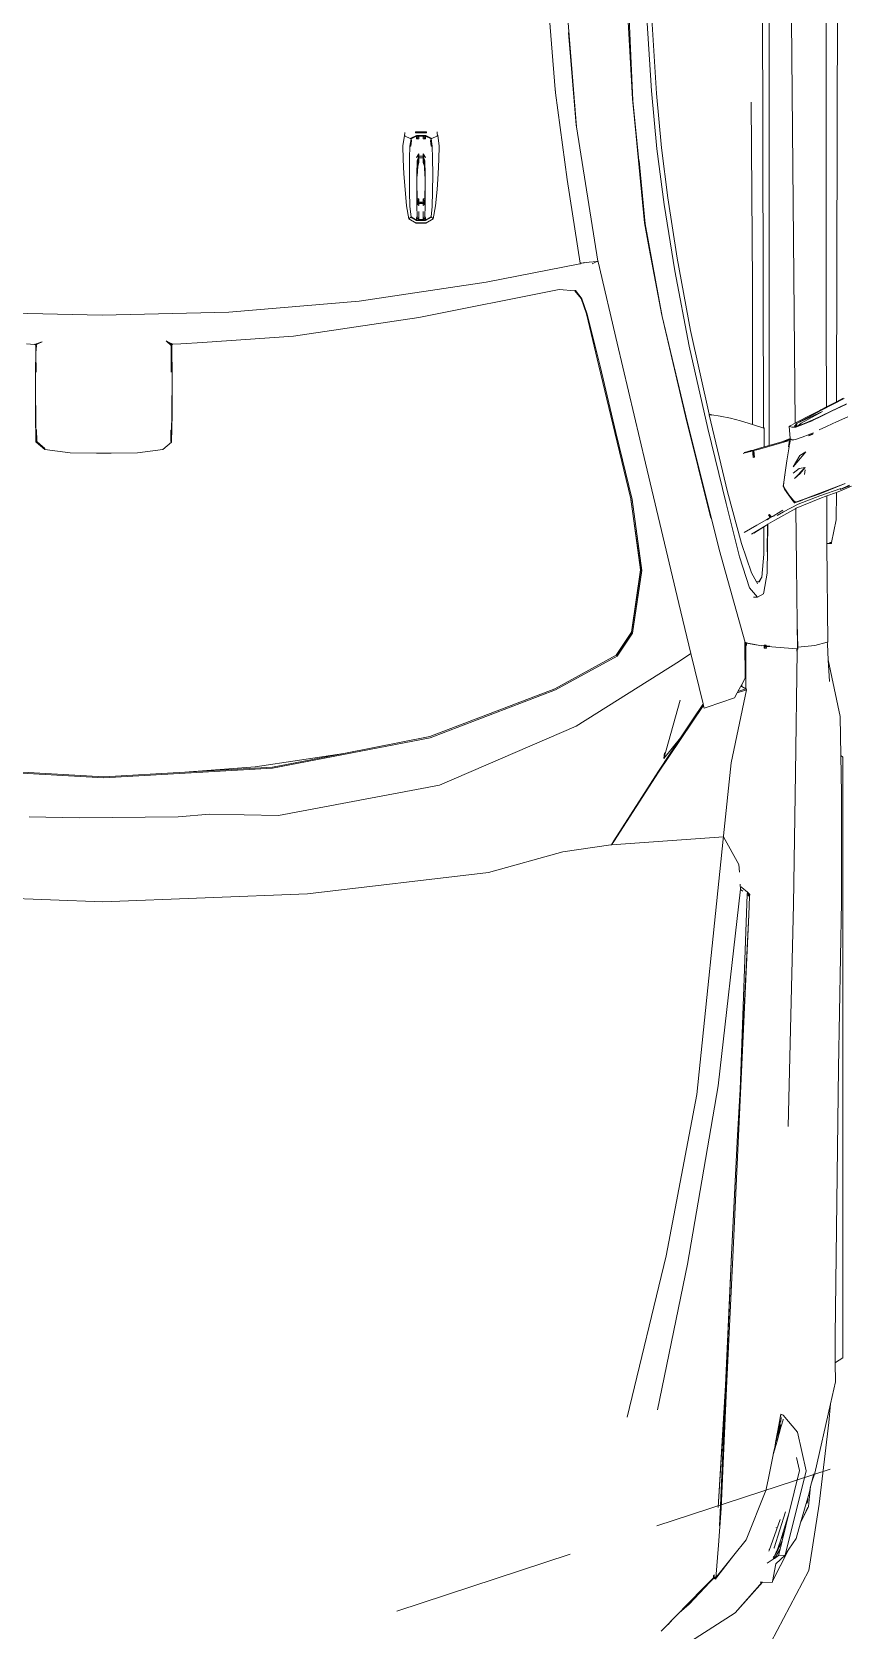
# Model space of a CAD drawing. Header units: millimetres. Extents: x 1010 to 1494, y -119 to 564.
# Drawn here: x 1340.298 to 1341.41, y 488.386 to 490.575 of the extents above; entities that cross this region are included whole.
import ezdxf

# ---------------------------------------------------------------- set-up
doc = ezdxf.new("R2010")
doc.units = ezdxf.units.MM
doc.linetypes.add('HIDDEN', pattern=[0.375, 0.25, -0.125])
doc.layers.get('0').update_dxf_attribs({"lineweight": 9})
doc.layers.add('10', color=7, linetype='Continuous', lineweight=9)
doc.layers.add('Edges', color=7, linetype='Continuous', lineweight=9)

# ---------------------------------------------------------------- blocks, each defined once
blk = doc.blocks.new('chevy tahoe pl')
at = {"layer": 'Edges'}
for p, q in [((93.048, 60.498), (93.428, 70.79)), ((99.03, 60.445), (99.5, 68.612)), ((121.538, 66.644), (121.393, 60.522)), ((99.305, 64.371), (99.079, 60.445)), ((119.986, 63.794), (120.009, 64.18)), ((97.103, 61.619), (97.153, 64.047)), ((115.268, 63.717), (114.906, 63.304)), ((114.944, 63.342), (114.917, 63.312)), ((114.948, 63.303), (115.275, 63.675)), ((114.948, 63.303), (115.111, 63.511)), ((115.268, 63.717), (115.281, 63.726)), ((115.268, 63.717), (115.27, 63.714)), ((115.273, 63.717), (115.268, 63.717)), ((115.273, 63.717), (115.27, 63.714)), ((115.27, 63.714), (115.286, 63.688)), ((115.271, 63.713), (115.281, 63.726)), ((115.281, 63.726), (115.273, 63.717)), ((115.306, 63.717), (115.273, 63.717)), ((116.597, 63.745), (115.281, 63.726)), ((115.306, 63.717), (115.281, 63.726)), ((115.286, 63.688), (115.31, 63.716)), ((115.286, 63.688), (115.287, 63.687)), ((115.828, 63.725), (115.287, 63.687)), ((115.287, 63.687), (115.34, 63.688)), ((115.828, 63.725), (115.306, 63.717)), ((115.31, 63.716), (115.306, 63.717)), ((115.31, 63.716), (115.829, 63.723)), ((115.34, 63.688), (115.31, 63.716)), ((115.34, 63.688), (115.84, 63.696)), ((115.87, 63.724), (115.386, 63.689)), ((116.579, 63.736), (115.828, 63.725)), ((115.828, 63.725), (115.829, 63.723)), ((115.829, 63.723), (115.87, 63.724)), ((115.829, 63.723), (115.84, 63.696)), ((115.893, 63.697), (115.87, 63.724)), ((115.87, 63.724), (115.877, 63.724)), ((117.521, 63.743), (116.579, 63.736)), ((117.541, 63.752), (116.597, 63.745)), ((118.672, 63.746), (117.541, 63.752)), ((119.584, 63.73), (118.646, 63.711)), ((119.603, 63.739), (118.672, 63.746)), ((119.603, 63.739), (119.584, 63.73)), ((119.584, 63.73), (119.948, 63.738)), ((119.931, 63.705), (119.584, 63.73)), ((119.603, 63.739), (119.948, 63.738)), ((119.931, 63.705), (119.948, 63.738)), ((119.955, 63.731), (119.931, 63.705)), ((119.955, 63.731), (119.948, 63.738)), ((119.959, 63.736), (119.948, 63.738)), ((119.97, 63.748), (119.955, 63.731)), ((119.986, 63.794), (119.97, 63.748)), ((119.97, 63.748), (119.988, 63.705)), ((120.008, 63.727), (119.976, 63.733)), ((120.012, 63.716), (119.986, 63.794)), ((119.987, 63.755), (119.993, 63.773)), ((120.003, 63.743), (119.987, 63.755)), ((119.988, 63.705), (120.012, 63.716)), ((119.988, 63.705), (119.999, 63.68)), ((120.05, 63.599), (119.999, 63.68)), ((119.999, 63.68), (120.031, 63.604)), ((120.05, 63.599), (120.012, 63.716)), ((120.087, 63.487), (120.031, 63.604)), ((120.031, 63.604), (120.106, 63.427)), ((120.087, 63.487), (120.05, 63.599)), ((120.106, 63.427), (120.087, 63.487)), ((114.906, 63.304), (114.745, 62.078)), ((114.917, 63.312), (114.948, 63.303)), ((114.948, 63.301), (114.948, 63.303)), ((114.745, 62.078), (114.735, 60.798)), ((97.153, 56.844), (97.103, 61.619)), ((93.428, 50.593), (93.048, 60.498)), ((99.5, 52.278), (99.03, 60.445)), ((99.079, 60.445), (99.305, 56.519)), ((114.728, 60.445), (114.735, 60.798)), ((114.728, 60.445), (114.735, 60.092)), ((114.735, 60.798), (114.732, 60.445)), ((114.732, 60.445), (114.735, 60.092)), ((121.393, 60.522), (121.538, 54.4)), ((114.735, 60.092), (114.745, 58.813)), ((114.745, 58.813), (114.906, 57.587)), ((114.906, 57.587), (115.268, 57.173)), ((115.27, 57.176), (115.268, 57.173)), ((115.268, 57.173), (115.281, 57.164)), ((115.268, 57.173), (115.273, 57.173)), ((115.286, 57.202), (115.27, 57.176)), ((115.27, 57.176), (115.273, 57.173)), ((115.271, 57.177), (115.281, 57.164)), ((115.273, 57.173), (115.281, 57.164)), ((115.273, 57.173), (115.306, 57.173)), ((115.281, 57.164), (115.306, 57.173)), ((115.281, 57.164), (116.597, 57.145)), ((115.287, 57.203), (115.286, 57.202)), ((115.31, 57.175), (115.286, 57.202)), ((115.34, 57.202), (115.287, 57.203)), ((115.828, 57.165), (115.287, 57.203)), ((115.306, 57.173), (115.31, 57.175)), ((115.306, 57.173), (115.828, 57.165)), ((115.31, 57.175), (115.34, 57.202)), ((115.829, 57.167), (115.31, 57.175)), ((115.84, 57.195), (115.34, 57.202)), ((115.83, 57.169), (115.386, 57.202)), ((115.829, 57.167), (115.828, 57.165)), ((115.828, 57.165), (116.579, 57.154)), ((115.84, 57.195), (115.829, 57.167)), ((118.646, 57.18), (119.581, 57.186)), ((119.581, 57.186), (119.931, 57.186)), ((120.123, 57.394), (119.931, 57.186)), ((119.931, 57.186), (119.932, 57.183)), ((119.931, 57.186), (119.975, 57.165)), ((119.984, 57.187), (119.932, 57.183)), ((119.932, 57.183), (119.948, 57.152)), ((119.948, 57.152), (119.984, 57.187)), ((120.02, 57.165), (119.948, 57.152)), ((120.155, 57.43), (119.975, 57.165)), ((119.975, 57.165), (119.992, 57.111)), ((120.022, 57.169), (119.984, 57.187)), ((120.022, 57.169), (119.992, 57.111)), ((120.06, 57.243), (120.022, 57.169)), ((120.06, 57.243), (120.123, 57.394)), ((120.129, 57.378), (120.06, 57.243)), ((120.139, 57.413), (120.123, 57.394)), ((120.155, 57.43), (120.129, 57.378)), ((120.139, 57.413), (120.129, 57.378)), ((120.155, 57.43), (120.139, 57.413)), ((97.287, 55.32), (97.153, 56.844)), ((99.305, 56.519), (99.571, 53.126)), ((99.305, 56.519), (99.549, 52.284)), ((116.579, 57.154), (117.521, 57.147)), ((117.541, 57.139), (116.597, 57.145)), ((117.541, 57.139), (118.672, 57.144)), ((119.603, 57.152), (118.672, 57.144)), ((119.603, 57.152), (119.948, 57.152)), ((119.987, 57.136), (120.016, 57.158)), ((119.987, 57.136), (119.994, 57.114)), ((119.992, 57.111), (120.009, 56.711)), ((120.009, 56.711), (120.084, 55.678)), ((120.084, 55.678), (120.084, 55.675)), ((120.084, 55.675), (120.085, 55.666)), ((120.085, 55.666), (120.383, 51.271)), ((97.287, 55.32), (97.209, 51.994)), ((121.538, 54.4), (122.07, 48.093)), ((99.571, 53.126), (100.217, 48.841)), ((98.686, 44.2), (97.209, 51.994)), ((100.977, 44.654), (99.5, 52.278)), ((99.549, 52.284), (100.217, 48.841)), ((120.383, 51.271), (121.283, 45.211)), ((93.428, 50.593), (94.465, 41.842)), ((100.217, 48.841), (101.026, 44.667)), ((122.07, 48.093), (123.002, 41.948)), ((125.842, 45.334), (126.051, 45.693)), ((126.051, 45.693), (125.845, 45.334)), ((125.968, 45.322), (126.141, 45.6)), ((125.968, 45.322), (126.158, 45.582)), ((126.158, 45.582), (125.991, 45.32)), ((126.046, 45.691), (126.051, 45.693)), ((126.053, 45.694), (126.051, 45.693)), ((126.053, 45.694), (126.677, 45.805)), ((126.066, 45.681), (126.053, 45.694)), ((126.141, 45.6), (126.066, 45.681)), ((126.158, 45.582), (126.141, 45.6)), ((126.658, 45.639), (126.158, 45.582)), ((127.378, 45.658), (126.658, 45.639)), ((127.479, 45.874), (126.677, 45.805)), ((127.378, 45.658), (128.204, 45.663)), ((127.479, 45.874), (128.223, 45.928)), ((128.984, 45.656), (128.204, 45.663)), ((128.921, 45.964), (128.223, 45.928)), ((128.921, 45.964), (129.589, 45.983)), ((128.984, 45.656), (129.563, 45.639)), ((129.563, 45.639), (129.562, 45.592)), ((129.829, 45.554), (129.562, 45.592)), ((129.924, 45.584), (129.563, 45.639)), ((129.829, 45.554), (129.563, 45.639)), ((129.589, 45.983), (130.079, 45.905)), ((129.924, 45.584), (129.829, 45.554)), ((129.945, 45.629), (129.924, 45.584)), ((129.924, 45.584), (130.048, 45.32)), ((129.945, 45.629), (130.058, 45.866)), ((129.945, 45.629), (130.076, 45.327)), ((129.945, 45.629), (130.048, 45.32)), ((130.079, 45.905), (130.058, 45.866)), ((130.094, 45.902), (130.079, 45.905)), ((130.186, 45.886), (130.094, 45.902)), ((130.186, 45.886), (130.234, 45.88)), ((121.283, 45.211), (122.638, 38.425)), ((125.842, 44.865), (125.842, 45.334)), ((126.051, 44.506), (125.842, 44.865)), ((125.845, 45.334), (125.863, 45.332)), ((125.845, 45.334), (125.845, 45.203)), ((125.863, 45.332), (125.845, 45.203)), ((125.863, 45.203), (125.845, 45.203)), ((125.845, 45.203), (125.845, 44.996)), ((125.863, 45.203), (125.845, 44.996)), ((125.863, 44.996), (125.845, 44.996)), ((125.863, 44.867), (125.845, 44.996)), ((125.845, 44.996), (125.845, 44.865)), ((125.863, 44.867), (125.845, 44.865)), ((125.845, 44.865), (126.051, 44.506)), ((125.863, 45.332), (125.863, 44.867)), ((125.968, 45.322), (125.968, 44.877)), ((125.968, 45.322), (125.991, 45.32)), ((125.968, 45.322), (126.003, 45.203)), ((125.991, 44.996), (125.968, 45.203)), ((126.003, 45.203), (125.968, 45.203)), ((125.991, 44.996), (125.968, 44.996)), ((125.968, 44.877), (125.991, 44.996)), ((125.991, 44.879), (125.968, 44.877)), ((126.141, 44.599), (125.968, 44.877)), ((125.991, 45.32), (126.107, 45.315)), ((125.991, 45.32), (126.003, 45.203)), ((125.991, 44.996), (126.003, 45.203)), ((125.991, 44.879), (125.991, 44.996)), ((126.107, 44.884), (125.991, 44.996)), ((125.991, 44.996), (126.024, 44.996)), ((126.107, 44.884), (125.991, 44.879)), ((126.158, 44.617), (125.991, 44.879)), ((126.141, 44.599), (125.991, 44.879)), ((126.003, 45.203), (126.107, 45.315)), ((126.024, 44.996), (126.003, 45.203)), ((126.024, 45.203), (126.003, 45.203)), ((126.107, 45.315), (126.024, 45.203)), ((126.186, 45.281), (126.024, 45.203)), ((126.024, 45.203), (126.024, 44.996)), ((126.024, 45.203), (126.417, 45.203)), ((126.024, 44.996), (126.186, 44.918)), ((126.024, 44.996), (126.417, 44.996)), ((126.107, 44.884), (126.024, 44.996)), ((126.186, 45.281), (126.107, 45.315)), ((126.107, 44.884), (126.186, 44.918)), ((126.186, 45.281), (126.673, 45.307)), ((126.673, 44.892), (126.186, 44.918)), ((126.673, 45.307), (127.379, 45.307)), ((126.673, 44.892), (127.379, 44.892)), ((126.765, 45.281), (126.695, 45.203)), ((126.796, 45.203), (126.695, 45.203)), ((126.695, 44.996), (126.765, 44.918)), ((126.695, 44.996), (126.796, 44.996)), ((126.765, 45.281), (127.021, 45.281)), ((126.765, 45.281), (126.796, 45.203)), ((126.765, 44.918), (126.796, 44.996)), ((126.765, 44.918), (127.021, 44.918)), ((126.851, 45.281), (126.796, 45.203)), ((126.899, 45.261), (126.796, 45.203)), ((126.796, 45.203), (126.796, 44.996)), ((126.859, 45.203), (126.796, 44.996)), ((126.859, 45.203), (126.796, 45.203)), ((126.796, 44.996), (126.859, 44.996)), ((126.851, 44.918), (126.796, 44.996)), ((126.899, 44.938), (126.796, 44.996)), ((126.899, 45.261), (126.851, 45.281)), ((126.899, 44.938), (126.851, 44.918)), ((126.899, 45.261), (126.859, 45.203)), ((127.022, 45.203), (126.859, 45.203)), ((126.859, 45.203), (126.859, 44.996)), ((127.022, 44.996), (126.859, 44.996)), ((126.859, 44.996), (126.899, 44.938)), ((127.021, 45.281), (126.899, 45.261)), ((126.899, 45.261), (127.022, 45.203)), ((126.899, 44.938), (127.022, 44.996)), ((126.899, 44.938), (127.021, 44.918)), ((127.379, 45.307), (127.021, 45.281)), ((127.403, 45.281), (127.021, 45.281)), ((127.021, 45.281), (127.022, 45.203)), ((127.021, 44.918), (127.022, 44.996)), ((127.021, 44.918), (127.403, 44.918)), ((127.379, 44.892), (127.021, 44.918)), ((127.403, 45.307), (127.379, 45.307)), ((127.403, 44.892), (127.379, 44.892)), ((127.403, 45.281), (127.403, 45.307)), ((128.118, 45.307), (127.403, 45.307)), ((127.403, 44.892), (127.403, 44.918)), ((128.118, 44.892), (127.403, 44.892)), ((128.117, 45.281), (128.118, 45.307)), ((128.605, 45.261), (128.117, 45.281)), ((128.117, 44.918), (128.605, 44.938)), ((128.117, 44.918), (128.118, 44.892)), ((128.129, 45.307), (128.118, 45.307)), ((128.129, 44.892), (128.118, 44.892)), ((128.605, 45.261), (128.129, 45.307)), ((128.129, 45.307), (128.201, 45.307)), ((128.605, 44.938), (128.129, 44.892)), ((128.129, 44.892), (128.201, 44.892)), ((128.201, 45.307), (128.86, 45.281)), ((128.777, 45.281), (128.201, 45.307)), ((128.86, 44.918), (128.201, 44.892)), ((128.777, 44.918), (128.201, 44.892)), ((128.776, 45.203), (128.605, 45.261)), ((128.605, 45.261), (128.997, 45.203)), ((128.605, 44.938), (128.776, 44.996)), ((128.605, 44.938), (128.997, 44.996)), ((128.776, 45.203), (128.997, 45.203)), ((128.776, 44.996), (128.997, 44.996)), ((128.997, 45.203), (128.777, 45.281)), ((128.777, 44.918), (128.997, 44.996)), ((128.86, 45.281), (129.08, 45.203)), ((128.86, 44.918), (129.08, 44.996)), ((128.997, 44.996), (128.997, 45.203)), ((129.08, 45.203), (128.997, 45.203)), ((129.08, 44.996), (128.997, 44.996)), ((129.018, 45.318), (129.202, 45.203)), ((129.018, 45.318), (129.08, 45.203)), ((129.202, 44.996), (129.018, 44.881)), ((129.018, 44.881), (129.08, 44.996)), ((129.08, 45.203), (129.08, 44.996)), ((129.202, 45.203), (129.08, 45.203)), ((129.08, 44.996), (129.202, 44.996)), ((129.923, 45.32), (130.048, 45.32)), ((129.923, 45.32), (129.923, 45.203)), ((129.923, 45.32), (130.048, 45.203)), ((130.048, 45.203), (129.923, 45.203)), ((129.923, 44.996), (130.048, 44.996)), ((129.923, 44.996), (129.923, 44.879)), ((129.923, 44.879), (130.048, 44.996)), ((130.048, 44.879), (129.923, 44.879)), ((130.048, 44.879), (129.924, 44.615)), ((129.945, 44.57), (130.048, 44.879)), ((130.076, 44.872), (129.945, 44.57)), ((130.048, 45.32), (130.076, 45.327)), ((130.076, 45.327), (130.048, 45.203)), ((130.048, 45.32), (130.048, 45.203)), ((130.048, 45.203), (130.048, 44.996)), ((130.077, 45.203), (130.048, 45.203)), ((130.077, 45.203), (130.048, 44.996)), ((130.077, 44.996), (130.048, 44.996)), ((130.076, 44.872), (130.048, 44.996)), ((130.048, 44.996), (130.048, 44.879)), ((130.076, 44.872), (130.048, 44.879)), ((130.076, 45.327), (130.077, 45.203)), ((130.077, 44.996), (130.076, 44.872)), ((130.077, 45.203), (130.077, 44.996)), ((130.217, 45.361), (130.242, 45.367)), ((130.217, 44.996), (130.217, 45.361)), ((130.217, 45.361), (130.242, 45.203)), ((130.242, 45.203), (130.217, 45.203)), ((130.242, 44.996), (130.217, 45.203)), ((130.217, 44.996), (130.217, 44.838)), ((130.217, 44.838), (130.242, 44.996)), ((130.217, 44.996), (130.242, 44.996)), ((130.242, 44.832), (130.217, 44.838)), ((130.242, 45.367), (130.255, 45.367)), ((130.242, 45.367), (130.242, 45.203)), ((130.255, 45.367), (130.242, 45.203)), ((130.242, 45.203), (130.242, 44.996)), ((130.255, 45.203), (130.242, 44.996)), ((130.255, 45.203), (130.242, 45.203)), ((130.242, 44.832), (130.242, 44.996)), ((130.242, 44.996), (130.255, 44.996)), ((130.255, 44.832), (130.242, 44.996)), ((130.255, 44.832), (130.242, 44.832)), ((130.255, 45.367), (130.255, 45.203)), ((130.255, 45.203), (130.255, 44.996)), ((130.255, 44.996), (130.255, 44.832)), ((101.536, 37.601), (98.686, 44.2)), ((103.294, 38.602), (100.977, 44.654)), ((101.026, 44.667), (103.343, 38.624)), ((126.04, 44.51), (126.042, 44.509)), ((126.051, 44.506), (126.042, 44.509)), ((126.051, 44.506), (126.053, 44.505)), ((126.053, 44.505), (126.066, 44.518)), ((126.053, 44.505), (126.677, 44.394)), ((126.066, 44.518), (126.141, 44.599)), ((126.141, 44.599), (126.158, 44.617)), ((126.158, 44.617), (126.658, 44.56)), ((127.378, 44.541), (126.658, 44.56)), ((127.479, 44.325), (126.677, 44.394)), ((128.204, 44.536), (127.378, 44.541)), ((127.479, 44.325), (128.223, 44.271)), ((128.984, 44.543), (128.204, 44.536)), ((128.921, 44.235), (128.223, 44.271)), ((128.921, 44.235), (129.589, 44.216)), ((128.984, 44.543), (129.563, 44.56)), ((129.562, 44.607), (129.829, 44.645)), ((129.562, 44.607), (129.563, 44.56)), ((129.829, 44.645), (129.563, 44.56)), ((129.563, 44.56), (129.924, 44.615)), ((129.589, 44.216), (130.079, 44.294)), ((129.829, 44.645), (129.924, 44.615)), ((129.924, 44.615), (129.945, 44.57)), ((130.058, 44.333), (129.945, 44.57)), ((130.058, 44.333), (130.079, 44.294)), ((130.079, 44.294), (130.094, 44.297)), ((130.094, 44.297), (130.186, 44.313)), ((130.262, 44.321), (130.186, 44.313)), ((95.46, 38.246), (94.465, 41.842)), ((123.002, 41.948), (123.865, 37.506)), ((103.343, 38.624), (104.965, 35.662)), ((132.302, 38.609), (137.328, 39.015)), ((95.791, 35.927), (95.46, 38.244)), ((104.913, 35.606), (103.294, 38.602)), ((122.638, 38.425), (122.577, 37.653)), ((127.95, 38.025), (123.917, 37.397)), ((127.95, 38.025), (132.146, 38.594)), ((130.501, 37.579), (139.635, 38.314)), ((135.06, 37.959), (130.58, 37.593)), ((132.146, 38.594), (132.302, 38.609)), ((132.146, 38.594), (132.195, 38.601)), ((132.195, 38.601), (132.302, 38.609)), ((101.536, 37.601), (104.674, 32.599)), ((121.457, 37.099), (118.957, 36.494)), ((122.193, 37.325), (121.448, 37.057)), ((122.197, 37.361), (121.457, 37.099)), ((122.231, 37.358), (122.193, 37.325)), ((122.193, 37.325), (122.233, 37.356)), ((122.197, 37.361), (122.577, 37.653)), ((122.33, 37.442), (122.231, 37.358)), ((122.231, 37.358), (122.233, 37.356)), ((122.233, 37.356), (122.589, 37.631)), ((122.276, 37.396), (122.342, 37.441)), ((122.577, 37.653), (122.33, 37.442)), ((122.33, 37.442), (122.585, 37.637)), ((122.577, 37.653), (122.585, 37.637)), ((122.585, 37.637), (122.589, 37.631)), ((123.865, 37.506), (123.887, 37.393)), ((123.887, 37.393), (123.9, 37.395)), ((123.9, 37.395), (123.913, 37.397)), ((123.929, 37.227), (123.9, 37.395)), ((123.913, 37.397), (123.929, 37.227)), ((123.913, 37.397), (123.917, 37.397)), ((123.917, 37.397), (123.961, 36.961)), ((123.929, 37.227), (123.931, 37.212)), ((123.938, 37.177), (123.931, 37.212)), ((130.501, 37.579), (124.004, 36.54)), ((130.58, 37.593), (130.501, 37.579)), ((118.942, 36.443), (115.722, 35.676)), ((118.957, 36.494), (115.733, 35.729)), ((121.448, 37.057), (118.942, 36.443)), ((120.047, 35.617), (123.979, 36.536)), ((123.884, 36.827), (123.97, 36.628)), ((123.884, 36.827), (123.981, 36.626)), ((123.961, 36.961), (123.997, 36.594)), ((123.97, 36.628), (123.981, 36.626)), ((123.97, 36.628), (123.996, 36.57)), ((123.979, 36.536), (123.999, 36.54)), ((123.981, 36.626), (123.993, 36.602)), ((123.993, 36.602), (123.991, 36.619)), ((123.996, 36.57), (123.993, 36.602)), ((123.993, 36.602), (123.997, 36.594)), ((123.999, 36.54), (123.996, 36.57)), ((123.996, 36.57), (124.001, 36.559)), ((123.997, 36.594), (124.001, 36.559)), ((123.999, 36.54), (124.004, 36.54)), ((124.001, 36.559), (124.004, 36.54)), ((95.794, 35.888), (95.791, 35.927)), ((95.989, 35.768), (95.794, 35.888)), ((95.795, 35.879), (95.794, 35.888)), ((95.959, 35.77), (95.795, 35.879)), ((96.189, 30.466), (95.795, 35.879)), ((99.306, 33.612), (95.959, 35.77)), ((99.363, 33.614), (95.989, 35.768)), ((106.028, 34.866), (104.913, 35.606)), ((104.942, 35.656), (106.045, 34.919)), ((104.965, 35.662), (106.071, 34.925)), ((115.722, 35.676), (112.489, 34.891)), ((115.733, 35.729), (112.521, 34.949)), ((114.252, 34.25), (120.047, 35.617)), ((68.134, 35.126), (75.933, 33.25)), ((109.059, 34.422), (106.028, 34.866)), ((106.045, 34.919), (109.066, 34.474)), ((106.071, 34.925), (109.092, 34.481)), ((112.489, 34.891), (109.059, 34.422)), ((112.497, 34.944), (109.066, 34.474)), ((109.092, 34.481), (112.521, 34.949)), ((112.521, 34.949), (112.497, 34.944)), ((125.806, 34.264), (131.774, 34.852)), ((128.863, 34.558), (131.774, 34.852)), ((131.86, 34.875), (130.05, 34.697)), ((131.774, 34.852), (135.735, 35.036)), ((138.174, 35.223), (131.86, 34.875)), ((55.936, 34.181), (58.682, 29.907)), ((107.462, 32.628), (114.252, 34.25)), ((121.34, 33.439), (125.806, 34.264)), ((124.619, 34.057), (121.4, 33.458)), ((125.855, 34.287), (124.619, 34.057)), ((125.806, 34.264), (128.858, 34.556)), ((127.864, 34.483), (125.855, 34.287)), ((130.05, 34.697), (127.864, 34.483)), ((128.858, 34.556), (128.863, 34.558)), ((132.248, 33.956), (135.779, 34.18)), ((57.796, 33.485), (58.1, 33.186)), ((75.52, 32.216), (68.487, 33.663)), ((83.731, 31.752), (75.933, 33.25)), ((102.517, 31.454), (99.306, 33.612)), ((100.97, 32.543), (99.363, 33.614)), ((99.975, 33.356), (100.97, 32.543)), ((99.975, 33.356), (102.795, 32.559)), ((100.248, 33.316), (99.975, 33.356)), ((121.34, 33.443), (116.524, 32.314)), ((116.529, 32.291), (121.34, 33.439)), ((121.4, 33.458), (121.34, 33.443)), ((121.398, 33.455), (121.34, 33.443)), ((121.416, 33.458), (121.398, 33.455)), ((123.535, 32.831), (126.742, 33.347)), ((129.441, 33.701), (126.742, 33.347)), ((127.074, 33.161), (129.481, 33.473)), ((132.248, 33.956), (129.441, 33.701)), ((129.481, 33.473), (132.115, 33.711)), ((132.115, 33.711), (135.72, 33.943)), ((58.1, 33.186), (58.116, 33.146)), ((58.1, 33.186), (58.367, 32.923)), ((58.116, 33.146), (58.367, 32.923)), ((58.367, 32.923), (58.678, 32.617)), ((58.678, 32.617), (59.094, 32.131)), ((59.014, 32.285), (58.678, 32.617)), ((101.938, 31.897), (100.97, 32.543)), ((104.674, 32.599), (105.049, 32.045)), ((105.049, 32.045), (107.462, 32.628)), ((119.902, 32.13), (123.535, 32.831)), ((120.665, 32.069), (124.147, 32.711)), ((124.147, 32.711), (127.074, 33.161)), ((59.014, 32.285), (59.129, 32.149)), ((59.014, 32.285), (60.014, 31.301)), ((60.151, 31.131), (59.094, 32.131)), ((60.014, 31.301), (59.129, 32.149)), ((84.148, 30.735), (75.52, 32.216)), ((96.078, 30.48), (83.731, 31.752)), ((102.585, 31.466), (101.938, 31.897)), ((102.605, 31.454), (105.049, 32.045)), ((110.071, 30.681), (116.529, 32.291)), ((116.524, 32.314), (111.592, 31.078)), ((119.902, 32.13), (115.922, 31.224)), ((116.616, 31.164), (120.665, 32.069)), ((60.014, 31.301), (60.362, 30.958)), ((60.282, 30.997), (60.151, 31.131)), ((60.276, 31.013), (60.151, 31.131)), ((60.276, 31.013), (60.282, 30.997)), ((60.36, 30.933), (60.276, 31.013)), ((60.353, 30.923), (60.282, 30.997)), ((60.303, 30.847), (60.421, 30.944)), ((60.353, 30.923), (60.303, 30.847)), ((60.36, 30.933), (60.353, 30.923)), ((60.355, 30.842), (60.406, 30.955)), ((60.355, 30.842), (60.421, 30.944)), ((60.375, 30.955), (60.36, 30.933)), ((60.372, 30.957), (60.362, 30.958)), ((60.362, 30.958), (60.399, 30.91)), ((60.436, 30.911), (60.362, 30.958)), ((60.375, 30.955), (60.372, 30.957)), ((60.376, 30.956), (60.372, 30.957)), ((60.376, 30.956), (60.375, 30.955)), ((60.426, 30.953), (60.376, 30.956)), ((60.421, 30.944), (60.426, 30.953)), ((60.467, 30.949), (60.426, 30.953)), ((60.505, 30.9), (60.467, 30.949)), ((102.396, 31.404), (102.511, 31.431)), ((102.447, 31.258), (102.396, 31.404)), ((102.907, 29.94), (102.447, 31.258)), ((102.511, 31.431), (102.524, 31.434)), ((102.54, 31.438), (102.517, 31.454)), ((102.517, 31.454), (102.524, 31.434)), ((102.524, 31.434), (102.54, 31.438)), ((102.54, 31.438), (102.605, 31.454)), ((102.605, 31.454), (102.585, 31.466)), ((115.922, 31.224), (112.296, 30.337)), ((112.855, 30.279), (116.583, 31.156)), ((116.525, 30.633), (116.585, 31.028)), ((116.584, 31.104), (116.572, 31.05)), ((116.583, 31.156), (116.596, 31.159)), ((116.584, 31.104), (116.583, 31.156)), ((116.596, 31.159), (116.584, 31.104)), ((116.585, 31.028), (116.584, 31.104)), ((116.585, 31.028), (116.616, 31.164)), ((116.596, 31.159), (116.616, 31.164)), ((60.391, 30.795), (60.303, 30.847)), ((60.303, 30.847), (60.355, 30.842)), ((60.355, 30.842), (61.947, 30.714)), ((60.355, 30.842), (60.408, 30.81)), ((60.391, 30.795), (60.355, 30.842)), ((60.408, 30.81), (60.391, 30.795)), ((61.46, 29.971), (60.391, 30.795)), ((61.46, 29.971), (60.408, 30.81)), ((61.947, 30.714), (63.718, 30.587)), ((62.883, 30.666), (63.857, 30.609)), ((63.718, 30.587), (69.534, 30.319)), ((69.711, 30.351), (63.772, 30.723)), ((69.678, 30.365), (63.772, 30.723)), ((63.857, 30.609), (69.711, 30.351)), ((69.534, 30.319), (75.872, 30.014)), ((76.016, 30.089), (69.678, 30.365)), ((69.711, 30.351), (76.001, 30.075)), ((84.148, 30.735), (93.656, 29.646)), ((94.844, 29.73), (96.189, 30.464)), ((96.189, 30.464), (96.078, 30.48)), ((96.189, 30.466), (96.23, 30.462)), ((96.189, 30.464), (96.189, 30.466)), ((96.23, 30.462), (99.756, 30.105)), ((105.572, 29.419), (110.071, 30.681)), ((112.296, 30.337), (109.721, 29.694)), ((110.366, 29.594), (112.855, 30.279)), ((116.295, 29.652), (116.425, 30.127)), ((116.425, 30.127), (116.525, 30.633)), ((58.682, 29.907), (60.156, 28.592)), ((58.682, 29.907), (60.156, 28.577)), ((62.202, 29.379), (61.46, 29.971)), ((62.202, 29.379), (64.59, 28.414)), ((92.415, 29.251), (75.872, 30.014)), ((76.001, 30.075), (81.758, 29.784)), ((81.758, 29.784), (76.016, 30.089)), ((83.97, 29.666), (81.758, 29.784)), ((83.97, 29.666), (84.407, 29.65)), ((84.407, 29.65), (93.402, 29.325)), ((84.407, 29.65), (92.415, 29.251)), ((93.506, 29.316), (93.732, 29.585)), ((93.555, 29.542), (93.645, 29.645)), ((93.645, 29.645), (93.656, 29.646)), ((93.648, 29.643), (93.645, 29.645)), ((93.656, 29.646), (93.897, 29.67)), ((93.732, 29.585), (93.761, 29.619)), ((93.745, 29.575), (93.732, 29.585)), ((94.476, 29.697), (94.844, 29.73)), ((99.756, 30.105), (103.282, 29.359)), ((103.14, 29.811), (102.907, 29.94)), ((103.14, 29.811), (103.282, 29.359)), ((103.203, 29.777), (103.14, 29.811)), ((103.341, 29.382), (103.203, 29.777)), ((103.427, 29.653), (103.203, 29.777)), ((103.282, 29.359), (103.34, 29.381)), ((103.34, 29.381), (103.341, 29.382)), ((103.34, 29.359), (103.34, 29.381)), ((103.341, 29.382), (103.455, 29.575)), ((103.341, 29.382), (105.459, 29.388)), ((103.455, 29.575), (103.427, 29.653)), ((103.555, 29.583), (103.427, 29.653)), ((103.555, 29.583), (103.455, 29.575)), ((103.851, 29.42), (103.555, 29.583)), ((105.573, 29.443), (103.851, 29.42)), ((105.431, 29.36), (105.459, 29.388)), ((105.482, 29.36), (105.431, 29.36)), ((105.453, 28.797), (105.563, 29.372)), ((105.459, 29.388), (105.486, 29.388)), ((105.459, 29.388), (105.551, 29.36)), ((105.551, 29.36), (105.465, 28.912)), ((105.486, 29.388), (105.482, 29.36)), ((105.5, 29.36), (105.482, 29.36)), ((105.486, 29.388), (105.504, 29.388)), ((105.5, 29.36), (105.504, 29.388)), ((105.503, 29.36), (105.5, 29.36)), ((105.511, 29.367), (105.503, 29.36)), ((105.507, 29.36), (105.503, 29.36)), ((105.504, 29.388), (105.516, 29.388)), ((105.511, 29.363), (105.507, 29.36)), ((105.51, 29.36), (105.507, 29.36)), ((105.511, 29.363), (105.51, 29.36)), ((105.551, 29.36), (105.51, 29.36)), ((105.516, 29.388), (105.511, 29.367)), ((105.53, 29.382), (105.511, 29.367)), ((105.535, 29.381), (105.511, 29.363)), ((105.511, 29.367), (105.511, 29.363)), ((105.516, 29.388), (105.566, 29.388)), ((105.563, 29.372), (105.551, 29.36)), ((105.579, 29.388), (105.563, 29.372)), ((105.563, 29.372), (105.566, 29.388)), ((105.566, 29.388), (105.579, 29.388)), ((105.571, 29.411), (105.572, 29.419)), ((105.573, 29.443), (105.572, 29.419)), ((105.597, 29.444), (105.573, 29.443)), ((105.579, 29.414), (105.579, 29.388)), ((108.225, 29.216), (109.721, 29.694)), ((108.946, 29.113), (110.366, 29.594)), ((111.241, 28.851), (110.89, 29.477)), ((114.724, 29.491), (114.719, 29.511)), ((114.811, 29.169), (114.724, 29.491)), ((114.767, 29.447), (114.762, 29.467)), ((114.856, 29.124), (114.767, 29.447)), ((116.295, 29.652), (116.117, 29.072)), ((60.156, 28.592), (60.158, 28.689)), ((60.156, 28.577), (60.156, 28.592)), ((92.415, 29.251), (93.302, 29.207)), ((93.402, 29.325), (93.302, 29.207)), ((93.506, 29.316), (93.302, 29.207)), ((93.302, 29.207), (93.403, 29.196)), ((93.402, 29.325), (93.506, 29.316)), ((93.403, 29.196), (93.506, 29.316)), ((105.42, 28.625), (105.453, 28.797)), ((105.436, 28.642), (105.421, 28.499)), ((105.465, 28.912), (105.453, 28.797)), ((108.225, 29.216), (107.768, 28.824)), ((107.768, 29.018), (107.768, 28.824)), ((107.934, 28.539), (107.768, 28.824)), ((108.414, 28.823), (108.506, 28.874)), ((108.506, 28.874), (108.507, 28.874)), ((108.507, 28.783), (108.506, 28.874)), ((108.946, 29.113), (108.507, 28.874)), ((108.507, 28.874), (108.507, 28.783)), ((108.507, 28.783), (108.508, 28.758)), ((108.507, 28.725), (108.508, 28.758)), ((108.507, 28.725), (108.74, 28.62)), ((108.508, 28.758), (108.74, 28.62)), ((108.74, 28.62), (109.842, 28.526)), ((110.813, 29.115), (110.812, 29.117)), ((111.253, 28.392), (110.813, 29.115)), ((110.859, 29.006), (111.173, 28.517)), ((111.515, 28.371), (111.241, 28.851)), ((114.736, 29.047), (114.527, 29.027)), ((114.527, 29.027), (114.543, 28.975)), ((114.543, 28.975), (114.834, 29.057)), ((114.543, 28.975), (114.851, 29.005)), ((114.834, 29.057), (114.736, 29.047)), ((114.811, 29.169), (114.856, 29.124)), ((114.811, 29.169), (114.834, 29.057)), ((114.856, 29.124), (114.834, 29.057)), ((114.851, 29.005), (114.834, 29.057)), ((114.875, 29.01), (114.834, 29.057)), ((114.914, 28.796), (114.851, 29.005)), ((114.851, 29.005), (114.893, 28.964)), ((114.875, 29.01), (114.856, 29.124)), ((114.893, 28.964), (114.875, 29.01)), ((114.954, 28.776), (114.893, 28.964)), ((115.091, 28.164), (114.914, 28.796)), ((115.033, 28.502), (114.954, 28.776)), ((115.974, 28.611), (115.942, 28.533)), ((115.958, 28.533), (115.974, 28.611)), ((147.793, 28.6), (115.958, 28.533)), ((115.974, 28.611), (116.054, 28.865)), ((116.054, 28.865), (116.117, 29.072)), ((116.117, 29.072), (122.899, 29.07)), ((122.899, 29.07), (127.298, 29.103)), ((131.697, 29.125), (127.298, 29.103)), ((60.722, 26.337), (57.24, 28.176)), ((60.148, 28.123), (60.156, 28.577)), ((60.148, 28.123), (60.196, 28.094)), ((60.196, 28.094), (61.044, 27.934)), ((60.196, 28.094), (60.269, 28.064)), ((61.753, 27.304), (60.269, 28.064)), ((61.044, 27.934), (61.467, 27.48)), ((61.274, 28.063), (61.082, 28.358)), ((61.309, 28.008), (61.274, 28.063)), ((61.274, 28.063), (61.5, 27.966)), ((61.309, 28.008), (61.759, 27.729)), ((61.441, 27.807), (61.309, 28.008)), ((61.356, 28.064), (61.398, 28.041)), ((61.5, 27.966), (61.551, 27.92)), ((61.5, 27.966), (61.614, 27.917)), ((61.551, 27.92), (61.676, 27.859)), ((61.676, 27.859), (61.614, 27.917)), ((61.614, 27.917), (61.66, 27.897)), ((61.66, 27.897), (61.942, 27.741)), ((61.66, 27.897), (61.875, 27.805)), ((61.693, 28.258), (61.663, 28.271)), ((61.676, 27.859), (62.137, 27.636)), ((61.693, 28.258), (61.719, 28.284)), ((63.18, 27.734), (61.693, 28.258)), ((61.795, 28.037), (61.818, 28.026)), ((61.818, 28.026), (63.55, 27.478)), ((62.817, 27.924), (62.807, 27.928)), ((64.59, 28.414), (64.653, 28.399)), ((64.653, 28.399), (65.191, 28.292)), ((66.318, 28.063), (65.191, 28.292)), ((66.318, 28.063), (66.255, 28.081)), ((66.325, 28.061), (66.318, 28.063)), ((66.485, 28.029), (66.325, 28.061)), ((66.426, 28.033), (66.325, 28.061)), ((66.426, 28.033), (66.484, 28.019)), ((66.483, 28.019), (66.426, 28.033)), ((66.485, 28.029), (66.483, 28.019)), ((66.541, 28.001), (66.483, 28.019)), ((66.487, 28.035), (66.485, 28.029)), ((66.596, 28.007), (66.485, 28.029)), ((66.596, 28.007), (66.541, 28.001)), ((67.029, 27.864), (66.541, 28.001)), ((66.618, 28.009), (66.596, 28.007)), ((66.767, 27.972), (66.596, 28.007)), ((66.722, 27.961), (66.732, 27.959)), ((66.913, 27.946), (66.767, 27.972)), ((66.913, 27.946), (67.008, 27.924)), ((67.74, 27.799), (66.913, 27.946)), ((67.008, 27.892), (66.982, 27.894)), ((66.986, 27.897), (67.008, 27.892)), ((67.008, 27.924), (67.091, 27.898)), ((67.008, 27.924), (67.515, 27.805)), ((67.008, 27.892), (67.015, 27.891)), ((67.017, 27.892), (67.015, 27.891)), ((67.091, 27.898), (67.029, 27.864)), ((67.648, 27.691), (67.029, 27.864)), ((67.091, 27.898), (67.604, 27.741)), ((105.383, 28.344), (105.263, 26.915)), ((105.292, 28.401), (105.301, 28.506)), ((105.368, 28.397), (105.292, 28.401)), ((105.377, 28.502), (105.301, 28.506)), ((105.412, 28.395), (105.301, 28.506)), ((105.377, 28.502), (105.368, 28.397)), ((105.387, 28.396), (105.368, 28.397)), ((105.396, 28.5), (105.377, 28.502)), ((105.383, 28.344), (105.387, 28.396)), ((105.387, 28.4), (105.396, 28.5)), ((105.387, 28.4), (105.451, 28.5)), ((105.387, 28.396), (105.387, 28.4)), ((105.387, 28.4), (105.389, 28.4)), ((105.412, 28.395), (105.387, 28.396)), ((105.398, 28.5), (105.389, 28.4)), ((105.389, 28.4), (105.391, 28.4)), ((105.391, 28.4), (105.401, 28.5)), ((105.391, 28.4), (105.412, 28.4)), ((105.396, 28.5), (105.398, 28.5)), ((105.412, 28.395), (105.397, 28.231)), ((105.398, 28.5), (105.401, 28.5)), ((105.401, 28.5), (105.402, 28.5)), ((105.421, 28.499), (105.402, 28.5)), ((105.421, 28.499), (105.412, 28.4)), ((105.412, 28.4), (105.443, 28.401)), ((105.412, 28.4), (105.412, 28.395)), ((105.42, 28.5), (105.451, 28.5)), ((105.443, 28.401), (105.451, 28.5)), ((107.934, 28.539), (108.006, 28.517)), ((108.921, 28.365), (108.006, 28.517)), ((108.921, 28.365), (111.294, 28.325)), ((109.842, 28.526), (111.173, 28.517)), ((109.963, 28.362), (111.285, 28.339)), ((111.173, 28.517), (111.253, 28.392)), ((111.285, 28.339), (111.253, 28.392)), ((111.294, 28.325), (111.285, 28.339)), ((111.496, 27.993), (111.294, 28.325)), ((112.06, 26.968), (111.496, 27.993)), ((111.501, 28.354), (111.515, 28.371)), ((111.501, 28.354), (111.613, 28.207)), ((111.501, 28.354), (111.626, 28.216)), ((111.515, 28.371), (111.626, 28.216)), ((111.626, 28.216), (111.613, 28.207)), ((111.613, 28.207), (111.633, 28.157)), ((111.74, 28.294), (111.626, 28.216)), ((111.626, 28.216), (111.646, 28.165)), ((111.633, 28.157), (111.646, 28.165)), ((111.633, 28.157), (111.705, 28.01)), ((111.74, 28.294), (111.646, 28.165)), ((111.646, 28.165), (111.761, 28.244)), ((111.718, 28.022), (111.646, 28.165)), ((111.705, 28.01), (111.646, 28.165)), ((111.718, 28.022), (111.705, 28.01)), ((111.718, 28.022), (111.966, 27.607)), ((111.719, 27.877), (111.719, 27.88)), ((111.719, 27.877), (111.896, 27.569)), ((111.761, 28.244), (111.74, 28.294)), ((115.932, 28.51), (115.033, 28.502)), ((115.033, 28.502), (115.632, 28.503)), ((115.099, 28.268), (115.033, 28.502)), ((115.334, 27.284), (115.091, 28.164)), ((115.274, 27.65), (115.099, 28.268)), ((147.759, 28.257), (115.099, 28.268)), ((115.907, 28.506), (115.932, 28.51)), ((115.942, 28.533), (115.932, 28.51)), ((115.932, 28.51), (115.956, 28.521)), ((115.956, 28.533), (115.942, 28.533)), ((115.956, 28.533), (115.958, 28.561)), ((115.956, 28.521), (115.958, 28.533)), ((115.956, 28.521), (115.956, 28.533)), ((115.958, 28.533), (115.956, 28.533)), ((61.753, 27.304), (60.985, 27.7)), ((61.441, 27.807), (61.467, 27.48)), ((61.759, 27.729), (61.441, 27.807)), ((61.467, 27.48), (65.533, 26.47)), ((61.467, 27.48), (61.53, 27.455)), ((61.53, 27.455), (61.753, 27.304)), ((61.753, 27.304), (62.265, 26.958)), ((62.137, 27.636), (61.759, 27.729)), ((61.875, 27.805), (62.203, 27.703)), ((61.942, 27.741), (62.175, 27.627)), ((62.175, 27.627), (62.137, 27.636)), ((62.598, 27.524), (62.175, 27.627)), ((62.598, 27.524), (62.203, 27.703)), ((62.203, 27.703), (63.107, 27.422)), ((63.218, 27.372), (62.598, 27.524)), ((63.107, 27.422), (63.218, 27.372)), ((63.107, 27.422), (63.317, 27.357)), ((63.458, 27.313), (63.218, 27.372)), ((63.317, 27.357), (63.26, 27.368)), ((63.317, 27.357), (63.458, 27.313)), ((65.558, 26.799), (63.458, 27.313)), ((67.4, 26.89), (68.222, 27.577)), ((67.515, 27.805), (67.789, 27.741)), ((67.604, 27.741), (67.743, 27.741)), ((67.648, 27.691), (67.743, 27.741)), ((67.7, 27.677), (67.648, 27.691)), ((67.756, 27.706), (67.7, 27.677)), ((68.005, 27.591), (67.7, 27.677)), ((67.74, 27.799), (68.192, 27.716)), ((67.743, 27.741), (67.773, 27.741)), ((67.773, 27.741), (67.756, 27.706)), ((67.773, 27.741), (67.789, 27.741)), ((67.789, 27.741), (67.935, 27.706)), ((67.911, 27.691), (67.935, 27.706)), ((67.935, 27.706), (67.961, 27.702)), ((67.961, 27.702), (67.944, 27.688)), ((67.961, 27.702), (68.083, 27.673)), ((68.03, 27.584), (68.005, 27.591)), ((68.083, 27.673), (68.124, 27.664)), ((68.142, 27.712), (68.13, 27.716)), ((68.132, 27.711), (68.13, 27.711)), ((68.201, 27.698), (68.192, 27.716)), ((68.192, 27.716), (68.278, 27.699)), ((68.193, 27.682), (68.201, 27.698)), ((68.216, 27.711), (68.228, 27.704)), ((68.222, 27.577), (68.278, 27.699)), ((82.186, 27.348), (92.916, 27.081)), ((92.916, 27.081), (99.255, 26.988)), ((111.896, 27.569), (112.256, 26.856)), ((112.335, 27.04), (112.43, 27.118)), ((112.423, 26.752), (112.335, 27.04)), ((112.443, 26.722), (112.335, 27.04)), ((112.36, 26.988), (112.335, 27.04)), ((112.43, 27.118), (112.36, 26.988)), ((112.445, 27.088), (112.36, 26.988)), ((112.43, 27.118), (112.708, 27.323)), ((112.43, 27.118), (112.718, 27.303)), ((112.445, 27.088), (112.43, 27.118)), ((112.445, 27.088), (112.718, 27.303)), ((112.994, 27.516), (112.708, 27.323)), ((112.708, 27.323), (112.96, 27.472)), ((112.718, 27.303), (112.708, 27.323)), ((112.718, 27.303), (112.994, 27.516)), ((112.718, 27.303), (112.96, 27.472)), ((112.96, 27.472), (113.007, 27.506)), ((112.994, 27.516), (113.143, 27.568)), ((113.007, 27.506), (112.994, 27.516)), ((113.007, 27.506), (113.045, 27.523)), ((113.045, 27.523), (113.135, 27.576)), ((113.045, 27.523), (113.143, 27.568)), ((113.135, 27.576), (113.318, 27.549)), ((113.143, 27.568), (113.308, 27.546)), ((113.308, 27.546), (113.318, 27.549)), ((113.318, 27.549), (113.323, 27.551)), ((113.79, 27.488), (113.323, 27.551)), ((113.742, 26.766), (113.511, 27.038)), ((114.042, 26.518), (113.511, 27.038)), ((113.672, 27.496), (113.689, 27.494)), ((113.694, 27.493), (113.699, 27.492)), ((113.984, 26.809), (113.76, 27.102)), ((113.79, 27.488), (114.354, 27.409)), ((114.069, 27.093), (114.797, 26.486)), ((114.624, 26.785), (114.069, 27.093)), ((114.842, 27.331), (114.354, 27.409)), ((115.038, 27.298), (114.842, 27.331)), ((115.334, 27.284), (115.028, 27.329)), ((115.028, 27.329), (115.038, 27.298)), ((115.038, 27.298), (115.039, 27.294)), ((115.192, 27.272), (115.038, 27.298)), ((115.052, 27.292), (115.334, 27.284)), ((115.092, 27.285), (115.345, 27.247)), ((115.192, 27.272), (115.191, 27.266)), ((115.191, 27.266), (115.345, 27.241)), ((115.436, 27.244), (115.274, 27.65)), ((115.311, 27.521), (115.274, 27.65)), ((115.311, 27.521), (115.312, 27.508)), ((115.312, 27.508), (115.318, 27.495)), ((115.312, 27.508), (115.316, 27.468)), ((115.316, 27.468), (115.334, 27.284)), ((115.366, 27.348), (115.316, 27.468)), ((115.349, 27.403), (115.318, 27.495)), ((115.345, 27.247), (115.334, 27.284)), ((115.4, 27.242), (115.334, 27.284)), ((115.401, 27.234), (115.345, 27.241)), ((115.366, 27.348), (115.349, 27.403)), ((115.365, 27.15), (115.391, 27.21)), ((115.387, 26.992), (115.365, 27.15)), ((115.367, 27.345), (115.366, 27.348)), ((115.4, 27.242), (115.367, 27.345)), ((115.406, 27.217), (115.377, 27.156)), ((115.377, 27.156), (115.387, 26.992)), ((115.391, 27.21), (115.401, 27.234)), ((115.436, 27.244), (115.4, 27.242)), ((115.4, 27.242), (115.401, 27.234)), ((115.401, 27.234), (115.406, 27.217)), ((116.031, 27.286), (115.436, 27.244)), ((115.981, 27.169), (116.014, 27.263)), ((115.988, 27.001), (115.981, 27.169)), ((116.014, 27.263), (116.031, 27.286)), ((116.014, 27.263), (116.052, 27.245)), ((116.031, 27.286), (116.052, 27.245)), ((116.031, 27.286), (116.055, 27.243)), ((116.052, 27.245), (116.055, 27.243)), ((116.055, 27.243), (116.179, 27.003)), ((135.69, 27.172), (116.179, 27.003)), ((60.722, 26.337), (63.925, 25.846)), ((63.031, 26.74), (62.265, 26.958)), ((63.031, 26.74), (63.216, 26.655)), ((64.237, 26.396), (63.031, 26.74)), ((63.216, 26.655), (63.813, 26.363)), ((63.216, 26.655), (63.787, 26.392)), ((63.813, 26.363), (64.774, 26.253)), ((63.966, 26.436), (64.026, 26.414)), ((64.026, 26.414), (64.237, 26.396)), ((64.026, 26.414), (64.105, 26.397)), ((64.53, 26.312), (64.237, 26.396)), ((64.774, 26.253), (64.53, 26.312)), ((65.533, 26.47), (67.4, 26.89)), ((66.176, 26.941), (65.558, 26.799)), ((99.255, 26.988), (105.159, 26.9)), ((105.159, 26.9), (105.156, 26.917)), ((105.261, 26.915), (105.156, 26.917)), ((105.262, 26.898), (105.159, 26.9)), ((105.261, 26.915), (105.261, 26.921)), ((105.263, 26.915), (105.261, 26.915)), ((105.262, 26.898), (105.261, 26.915)), ((105.261, 26.886), (105.262, 26.898)), ((105.263, 26.88), (105.261, 26.886)), ((105.261, 26.886), (105.263, 26.886)), ((105.262, 26.898), (105.263, 26.915)), ((105.263, 26.886), (105.317, 26.887)), ((105.263, 26.886), (105.263, 26.88)), ((105.263, 26.88), (105.319, 26.88)), ((105.319, 26.88), (105.317, 26.887)), ((105.317, 26.887), (105.353, 26.887)), ((105.354, 26.881), (105.319, 26.88)), ((105.353, 26.887), (106.503, 26.903)), ((105.354, 26.881), (105.353, 26.887)), ((106.503, 26.903), (105.354, 26.881)), ((105.429, 26.059), (105.354, 26.881)), ((106.503, 26.903), (109.336, 26.944)), ((109.336, 26.944), (112.06, 26.968)), ((112.064, 26.961), (112.06, 26.968)), ((112.542, 25.802), (112.064, 26.961)), ((112.256, 26.856), (112.659, 25.804)), ((112.472, 26.66), (112.36, 26.988)), ((112.443, 26.722), (112.36, 26.988)), ((112.436, 26.723), (112.423, 26.752)), ((112.432, 26.724), (112.423, 26.752)), ((112.436, 26.723), (112.432, 26.724)), ((112.443, 26.722), (112.436, 26.723)), ((112.443, 26.722), (112.472, 26.66)), ((112.465, 26.657), (112.443, 26.722)), ((112.443, 26.722), (112.483, 26.616)), ((112.468, 26.65), (112.465, 26.657)), ((112.483, 26.616), (112.468, 26.65)), ((112.767, 25.802), (112.468, 26.65)), ((112.483, 26.616), (113.256, 24.587)), ((113.922, 26.518), (113.702, 26.554)), ((113.742, 26.766), (114.042, 26.518)), ((114.042, 26.518), (113.984, 26.809)), ((114.624, 26.785), (114.797, 26.486)), ((115.387, 26.992), (115.501, 26.669)), ((115.501, 26.669), (115.631, 26.333)), ((115.631, 26.333), (115.569, 26.34)), ((115.569, 26.34), (115.653, 26.141)), ((115.631, 26.333), (115.717, 26.133)), ((115.631, 26.333), (115.653, 26.141)), ((115.988, 27.001), (115.995, 27.002)), ((115.988, 26.995), (115.995, 27.002)), ((115.988, 26.995), (115.988, 27.001)), ((115.989, 26.974), (115.988, 26.995)), ((115.99, 26.971), (115.989, 26.974)), ((116.109, 26.638), (115.99, 26.971)), ((116.03, 26.958), (115.99, 26.971)), ((115.995, 27.002), (116.027, 27.029)), ((116.032, 26.898), (116.006, 26.93)), ((116.027, 27.029), (116.186, 26.909)), ((116.03, 26.958), (116.027, 27.029)), ((116.186, 26.909), (116.03, 26.958)), ((116.031, 26.911), (116.03, 26.958)), ((116.031, 26.911), (116.033, 26.907)), ((116.033, 26.907), (116.033, 26.897)), ((116.033, 26.907), (116.038, 26.89)), ((116.033, 26.897), (116.035, 26.859)), ((116.038, 26.89), (116.033, 26.897)), ((116.038, 26.89), (116.139, 26.598)), ((116.18, 26.715), (116.038, 26.89)), ((116.247, 26.308), (116.109, 26.638)), ((116.139, 26.598), (116.271, 26.287)), ((116.179, 27.003), (116.253, 26.858)), ((116.18, 26.715), (116.741, 25.682)), ((116.186, 26.909), (116.807, 25.724)), ((116.186, 26.909), (116.741, 25.682)), ((116.247, 26.308), (116.271, 26.287)), ((116.265, 26.268), (116.247, 26.308)), ((116.247, 26.308), (116.353, 26.103)), ((116.253, 26.858), (116.529, 26.326)), ((116.271, 26.287), (116.265, 26.268)), ((116.335, 26.111), (116.265, 26.268)), ((116.271, 26.287), (116.353, 26.103)), ((116.529, 26.326), (116.798, 25.81)), ((63.925, 25.846), (67.876, 25.373)), ((64.956, 26.209), (64.774, 26.253)), ((65.42, 26.055), (64.956, 26.209)), ((65.396, 26.102), (64.956, 26.209)), ((68.783, 25.297), (65.42, 26.055)), ((105.587, 25.455), (105.429, 26.059)), ((112.663, 25.472), (112.542, 25.802)), ((112.659, 25.804), (113.022, 24.8)), ((113.256, 24.587), (112.767, 25.802)), ((115.717, 26.133), (115.653, 26.141)), ((115.851, 25.84), (116.017, 25.483)), ((116.294, 26.203), (116.353, 26.103)), ((116.335, 26.111), (116.353, 26.103)), ((116.343, 26.093), (116.335, 26.111)), ((116.353, 26.103), (116.343, 26.093)), ((116.47, 25.828), (116.343, 26.093)), ((117.108, 24.524), (116.353, 26.103)), ((116.753, 25.24), (116.47, 25.828)), ((116.798, 25.81), (116.819, 25.768)), ((116.807, 25.724), (117.376, 24.627)), ((116.819, 25.768), (116.965, 25.486)), ((116.965, 25.486), (120.923, 25.499)), ((138.019, 25.502), (120.923, 25.499)), ((68.783, 25.297), (67.876, 25.373)), ((69.845, 25.058), (68.783, 25.297)), ((69.845, 25.058), (70.756, 25.06)), ((70.756, 25.06), (70.771, 25.046)), ((70.756, 25.06), (70.761, 25.06)), ((70.761, 25.06), (72.044, 25.064)), ((70.761, 25.06), (70.771, 25.046)), ((70.771, 25.046), (70.996, 24.689)), ((72.044, 25.064), (85.01, 24.907)), ((85.01, 24.907), (93.041, 24.764)), ((98.28, 24.761), (93.041, 24.764)), ((100.117, 24.793), (98.28, 24.761)), ((100.036, 24.689), (100.117, 24.793)), ((102.001, 24.826), (100.117, 24.793)), ((104.733, 25.402), (102.001, 24.826)), ((104.733, 25.402), (103.693, 25.349)), ((105.5, 25.441), (104.733, 25.402)), ((105.587, 25.455), (105.5, 25.441)), ((105.594, 25.427), (105.587, 25.455)), ((105.594, 25.427), (110.294, 25.465)), ((110.36, 25.465), (110.294, 25.465)), ((112.663, 25.472), (110.36, 25.465)), ((110.36, 25.465), (110.361, 25.325)), ((110.361, 25.325), (110.406, 25.325)), ((110.361, 25.251), (110.361, 25.325)), ((110.361, 25.251), (110.406, 25.325)), ((110.361, 25.251), (110.406, 25.325)), ((110.406, 25.251), (110.361, 25.251)), ((110.406, 25.251), (110.406, 25.325)), ((110.406, 25.251), (111.507, 25.015)), ((112.833, 25.011), (111.507, 25.015)), ((112.833, 25.011), (112.663, 25.472)), ((112.907, 24.811), (112.833, 25.011)), ((112.907, 24.811), (113.136, 24.285)), ((113.152, 24.364), (112.965, 24.832)), ((112.965, 24.832), (113.178, 24.384)), ((116.017, 25.483), (116.016, 25.483)), ((116.017, 25.483), (116.14, 25.219)), ((116.14, 25.219), (116.239, 25.002)), ((116.239, 25.002), (116.237, 25.002)), ((116.239, 25.002), (116.488, 24.459)), ((116.867, 25), (116.753, 25.24)), ((116.872, 25), (116.867, 25)), ((117.096, 24.518), (116.867, 25)), ((116.965, 25.486), (117.217, 24.999)), ((117.217, 24.999), (117.384, 24.683)), ((117.217, 24.999), (138.342, 24.951)), ((70.996, 24.689), (100.036, 24.689))]:
    blk.add_line(p, q, dxfattribs=at)

msp = doc.modelspace()

# ---------------------------------------------------------------- linework, layer by layer
at = {"layer": '10', "color": 30, "linetype": 'HIDDEN', "true_color": 0xf26722}
msp.add_line((1357.07258, 493.74268), (1338.75667, 487.74268), dxfattribs=at)

# ---------------------------------------------------------------- block references
at = {"xscale": 0.02833922161548831, "yscale": 0.02833922161548831, "zscale": 0.02833922161548831, "rotation": 90}
msp.add_blockref('chevy tahoe pl', (1342.10975, 486.74633), dxfattribs=at)

doc.saveas('drawing.dxf')
